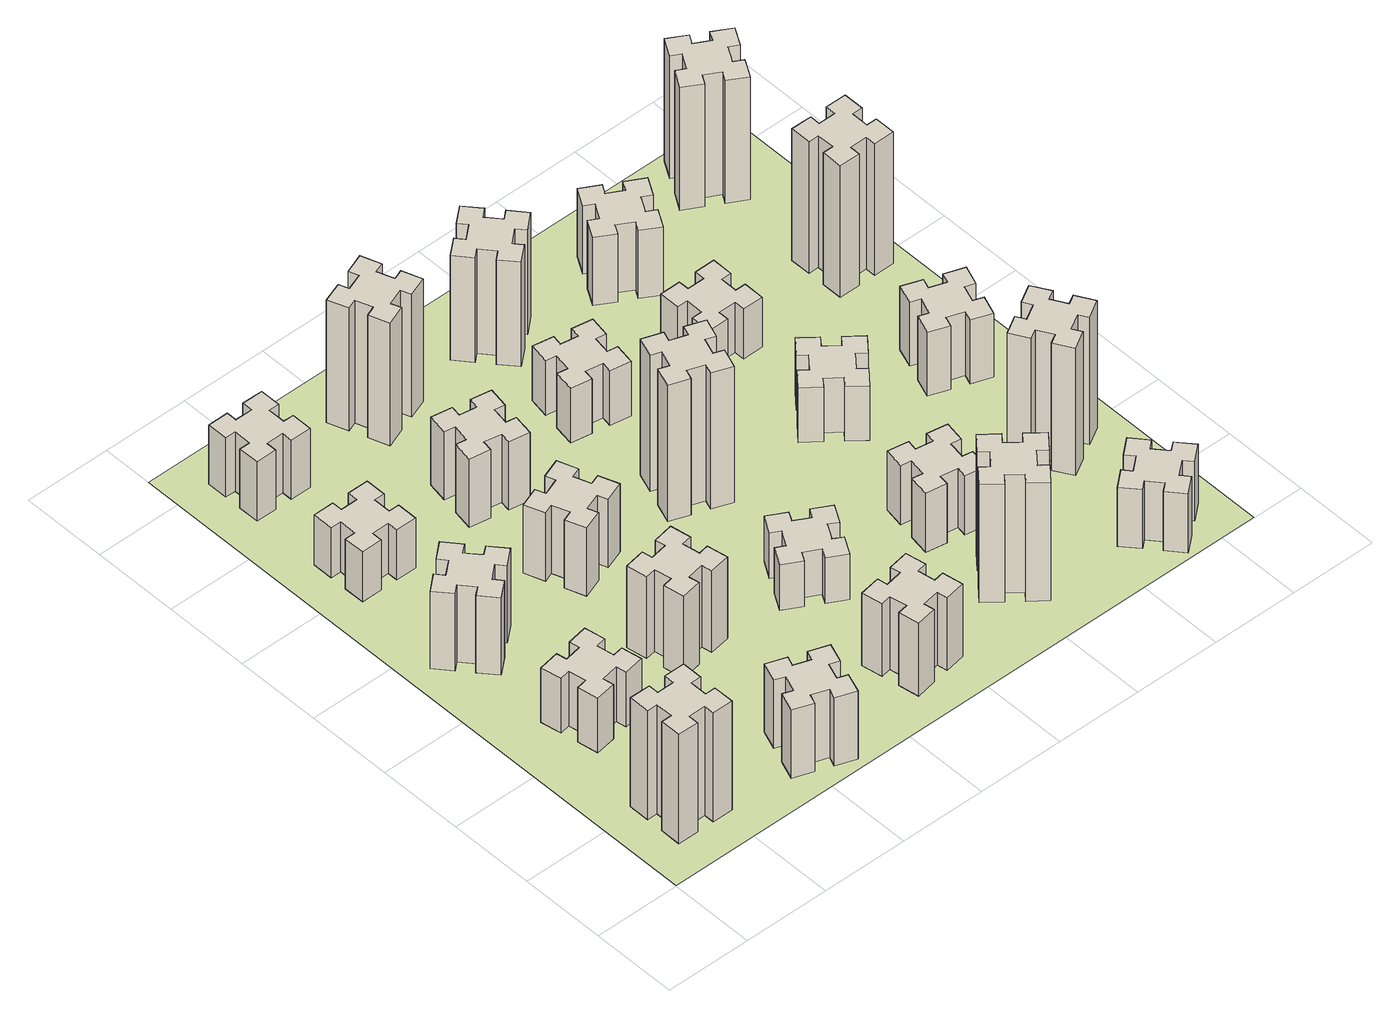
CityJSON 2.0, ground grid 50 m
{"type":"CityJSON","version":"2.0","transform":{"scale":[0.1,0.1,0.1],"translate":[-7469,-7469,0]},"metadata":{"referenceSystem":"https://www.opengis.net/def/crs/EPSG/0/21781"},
"CityObjects":{
"building1":{"type":"Building","attributes":{"class":"1000","function":"1000","usage":"1000","yearOfConstruction":2016,"roofType":"1000","measuredHeight":72,"storeysAboveGround":30,"storeysBelowGround":0},"geometry":[{"type":"Solid","lod":"1","boundaries":[[[[0,1,2,3,4,5,6,7,8,9,10,11,12,13,14,15,16,17,18,19]],[[17,16,20,21]],[[16,15,22,20]],[[15,14,23,22]],[[14,13,24,23]],[[13,12,25,24]],[[12,11,26,25]],[[11,10,27,26]],[[10,9,28,27]],[[9,8,29,28]],[[8,7,30,29]],[[7,6,31,30]],[[6,5,32,31]],[[5,4,33,32]],[[4,3,34,33]],[[3,2,35,34]],[[2,1,36,35]],[[1,0,37,36]],[[0,19,38,37]],[[19,18,39,38]],[[18,17,21,39]],[[24,25,26,27,28,29,30,31,32,33,34,35,36,37,38,39,21,20,22,23]]]]}]},
"building2":{"type":"Building","attributes":{"class":"1000","function":"1000","usage":"1000","yearOfConstruction":2016,"roofType":"1000","measuredHeight":36,"storeysAboveGround":30,"storeysBelowGround":0},"geometry":[{"type":"Solid","lod":"1","boundaries":[[[[40,41,42,43,44,45,46,47,48,49,50,51,52,53,54,55,56,57,58,59]],[[57,56,60,61]],[[56,55,62,60]],[[55,54,63,62]],[[54,53,64,63]],[[53,52,65,64]],[[52,51,66,65]],[[51,50,67,66]],[[50,49,68,67]],[[49,48,69,68]],[[48,47,70,69]],[[47,46,71,70]],[[46,45,72,71]],[[45,44,73,72]],[[44,43,74,73]],[[43,42,75,74]],[[42,41,76,75]],[[41,40,77,76]],[[40,59,78,77]],[[59,58,79,78]],[[58,57,61,79]],[[64,65,66,67,68,69,70,71,72,73,74,75,76,77,78,79,61,60,62,63]]]]}]},
"building3":{"type":"Building","attributes":{"class":"1000","function":"1000","usage":"1000","yearOfConstruction":2016,"roofType":"1000","measuredHeight":51,"storeysAboveGround":30,"storeysBelowGround":0},"geometry":[{"type":"Solid","lod":"1","boundaries":[[[[80,81,82,83,84,85,86,87,88,89,90,91,92,93,94,95,96,97,98,99]],[[97,96,100,101]],[[96,95,102,100]],[[95,94,103,102]],[[94,93,104,103]],[[93,92,105,104]],[[92,91,106,105]],[[91,90,107,106]],[[90,89,108,107]],[[89,88,109,108]],[[88,87,110,109]],[[87,86,111,110]],[[86,85,112,111]],[[85,84,113,112]],[[84,83,114,113]],[[83,82,115,114]],[[82,81,116,115]],[[81,80,117,116]],[[80,99,118,117]],[[99,98,119,118]],[[98,97,101,119]],[[104,105,106,107,108,109,110,111,112,113,114,115,116,117,118,119,101,100,102,103]]]]}]},
"building4":{"type":"Building","attributes":{"class":"1000","function":"1000","usage":"1000","yearOfConstruction":2016,"roofType":"1000","measuredHeight":33,"storeysAboveGround":30,"storeysBelowGround":0},"geometry":[{"type":"Solid","lod":"1","boundaries":[[[[120,121,122,123,124,125,126,127,128,129,130,131,132,133,134,135,136,137,138,139]],[[137,136,140,141]],[[136,135,142,140]],[[135,134,143,142]],[[134,133,144,143]],[[133,132,145,144]],[[132,131,146,145]],[[131,130,147,146]],[[130,129,148,147]],[[129,128,149,148]],[[128,127,150,149]],[[127,126,151,150]],[[126,125,152,151]],[[125,124,153,152]],[[124,123,154,153]],[[123,122,155,154]],[[122,121,156,155]],[[121,120,157,156]],[[120,139,158,157]],[[139,138,159,158]],[[138,137,141,159]],[[144,145,146,147,148,149,150,151,152,153,154,155,156,157,158,159,141,140,142,143]]]]}]},
"building5":{"type":"Building","attributes":{"class":"1000","function":"1000","usage":"1000","yearOfConstruction":2016,"roofType":"1000","measuredHeight":45,"storeysAboveGround":30,"storeysBelowGround":0},"geometry":[{"type":"Solid","lod":"1","boundaries":[[[[160,161,162,163,164,165,166,167,168,169,170,171,172,173,174,175,176,177,178,179]],[[177,176,180,181]],[[176,175,182,180]],[[175,174,183,182]],[[174,173,184,183]],[[173,172,185,184]],[[172,171,186,185]],[[171,170,187,186]],[[170,169,188,187]],[[169,168,189,188]],[[168,167,190,189]],[[167,166,191,190]],[[166,165,192,191]],[[165,164,193,192]],[[164,163,194,193]],[[163,162,195,194]],[[162,161,196,195]],[[161,160,197,196]],[[160,179,198,197]],[[179,178,199,198]],[[178,177,181,199]],[[184,185,186,187,188,189,190,191,192,193,194,195,196,197,198,199,181,180,182,183]]]]}]},
"building6":{"type":"Building","attributes":{"class":"1000","function":"1000","usage":"1000","yearOfConstruction":2016,"roofType":"1000","measuredHeight":39,"storeysAboveGround":30,"storeysBelowGround":0},"geometry":[{"type":"Solid","lod":"1","boundaries":[[[[200,201,202,203,204,205,206,207,208,209,210,211,212,213,214,215,216,217,218,219]],[[217,216,220,221]],[[216,215,222,220]],[[215,214,223,222]],[[214,213,224,223]],[[213,212,225,224]],[[212,211,226,225]],[[211,210,227,226]],[[210,209,228,227]],[[209,208,229,228]],[[208,207,230,229]],[[207,206,231,230]],[[206,205,232,231]],[[205,204,233,232]],[[204,203,234,233]],[[203,202,235,234]],[[202,201,236,235]],[[201,200,237,236]],[[200,219,238,237]],[[219,218,239,238]],[[218,217,221,239]],[[224,225,226,227,228,229,230,231,232,233,234,235,236,237,238,239,221,220,222,223]]]]}]},
"building7":{"type":"Building","attributes":{"class":"1000","function":"1000","usage":"1000","yearOfConstruction":2016,"roofType":"1000","measuredHeight":54,"storeysAboveGround":30,"storeysBelowGround":0},"geometry":[{"type":"Solid","lod":"1","boundaries":[[[[240,241,242,243,244,245,246,247,248,249,250,251,252,253,254,255,256,257,258,259]],[[257,256,260,261]],[[256,255,262,260]],[[255,254,263,262]],[[254,253,264,263]],[[253,252,265,264]],[[252,251,266,265]],[[251,250,267,266]],[[250,249,268,267]],[[249,248,269,268]],[[248,247,270,269]],[[247,246,271,270]],[[246,245,272,271]],[[245,244,273,272]],[[244,243,274,273]],[[243,242,275,274]],[[242,241,276,275]],[[241,240,277,276]],[[240,259,278,277]],[[259,258,279,278]],[[258,257,261,279]],[[264,265,266,267,268,269,270,271,272,273,274,275,276,277,278,279,261,260,262,263]]]]}]},
"building8":{"type":"Building","attributes":{"class":"1000","function":"1000","usage":"1000","yearOfConstruction":2016,"roofType":"1000","measuredHeight":45,"storeysAboveGround":30,"storeysBelowGround":0},"geometry":[{"type":"Solid","lod":"1","boundaries":[[[[280,281,282,283,284,285,286,287,288,289,290,291,292,293,294,295,296,297,298,299]],[[297,296,300,301]],[[296,295,302,300]],[[295,294,303,302]],[[294,293,304,303]],[[293,292,305,304]],[[292,291,306,305]],[[291,290,307,306]],[[290,289,308,307]],[[289,288,309,308]],[[288,287,310,309]],[[287,286,311,310]],[[286,285,312,311]],[[285,284,313,312]],[[284,283,314,313]],[[283,282,315,314]],[[282,281,316,315]],[[281,280,317,316]],[[280,299,318,317]],[[299,298,319,318]],[[298,297,301,319]],[[304,305,306,307,308,309,310,311,312,313,314,315,316,317,318,319,301,300,302,303]]]]}]},
"building9":{"type":"Building","attributes":{"class":"1000","function":"1000","usage":"1000","yearOfConstruction":2016,"roofType":"1000","measuredHeight":45,"storeysAboveGround":30,"storeysBelowGround":0},"geometry":[{"type":"Solid","lod":"1","boundaries":[[[[320,321,322,323,324,325,326,327,328,329,330,331,332,333,334,335,336,337,338,339]],[[337,336,340,341]],[[336,335,342,340]],[[335,334,343,342]],[[334,333,344,343]],[[333,332,345,344]],[[332,331,346,345]],[[331,330,347,346]],[[330,329,348,347]],[[329,328,349,348]],[[328,327,350,349]],[[327,326,351,350]],[[326,325,352,351]],[[325,324,353,352]],[[324,323,354,353]],[[323,322,355,354]],[[322,321,356,355]],[[321,320,357,356]],[[320,339,358,357]],[[339,338,359,358]],[[338,337,341,359]],[[344,345,346,347,348,349,350,351,352,353,354,355,356,357,358,359,341,340,342,343]]]]}]},
"building10":{"type":"Building","attributes":{"class":"1000","function":"1000","usage":"1000","yearOfConstruction":2016,"roofType":"1000","measuredHeight":48,"storeysAboveGround":30,"storeysBelowGround":0},"geometry":[{"type":"Solid","lod":"1","boundaries":[[[[360,361,362,363,364,365,366,367,368,369,370,371,372,373,374,375,376,377,378,379]],[[377,376,380,381]],[[376,375,382,380]],[[375,374,383,382]],[[374,373,384,383]],[[373,372,385,384]],[[372,371,386,385]],[[371,370,387,386]],[[370,369,388,387]],[[369,368,389,388]],[[368,367,390,389]],[[367,366,391,390]],[[366,365,392,391]],[[365,364,393,392]],[[364,363,394,393]],[[363,362,395,394]],[[362,361,396,395]],[[361,360,397,396]],[[360,379,398,397]],[[379,378,399,398]],[[378,377,381,399]],[[384,385,386,387,388,389,390,391,392,393,394,395,396,397,398,399,381,380,382,383]]]]}]},
"building11":{"type":"Building","attributes":{"class":"1000","function":"1000","usage":"1000","yearOfConstruction":2016,"roofType":"1000","measuredHeight":81,"storeysAboveGround":30,"storeysBelowGround":0},"geometry":[{"type":"Solid","lod":"1","boundaries":[[[[400,401,402,403,404,405,406,407,408,409,410,411,412,413,414,415,416,417,418,419]],[[417,416,420,421]],[[416,415,422,420]],[[415,414,423,422]],[[414,413,424,423]],[[413,412,425,424]],[[412,411,426,425]],[[411,410,427,426]],[[410,409,428,427]],[[409,408,429,428]],[[408,407,430,429]],[[407,406,431,430]],[[406,405,432,431]],[[405,404,433,432]],[[404,403,434,433]],[[403,402,435,434]],[[402,401,436,435]],[[401,400,437,436]],[[400,419,438,437]],[[419,418,439,438]],[[418,417,421,439]],[[424,425,426,427,428,429,430,431,432,433,434,435,436,437,438,439,421,420,422,423]]]]}]},
"building12":{"type":"Building","attributes":{"class":"1000","function":"1000","usage":"1000","yearOfConstruction":2016,"roofType":"1000","measuredHeight":30,"storeysAboveGround":30,"storeysBelowGround":0},"geometry":[{"type":"Solid","lod":"1","boundaries":[[[[440,441,442,443,444,445,446,447,448,449,450,451,452,453,454,455,456,457,458,459]],[[457,456,460,461]],[[456,455,462,460]],[[455,454,463,462]],[[454,453,464,463]],[[453,452,465,464]],[[452,451,466,465]],[[451,450,467,466]],[[450,449,468,467]],[[449,448,469,468]],[[448,447,470,469]],[[447,446,471,470]],[[446,445,472,471]],[[445,444,473,472]],[[444,443,474,473]],[[443,442,475,474]],[[442,441,476,475]],[[441,440,477,476]],[[440,459,478,477]],[[459,458,479,478]],[[458,457,461,479]],[[464,465,466,467,468,469,470,471,472,473,474,475,476,477,478,479,461,460,462,463]]]]}]},
"building13":{"type":"Building","attributes":{"class":"1000","function":"1000","usage":"1000","yearOfConstruction":2016,"roofType":"1000","measuredHeight":90,"storeysAboveGround":30,"storeysBelowGround":0},"geometry":[{"type":"Solid","lod":"1","boundaries":[[[[480,481,482,483,484,485,486,487,488,489,490,491,492,493,494,495,496,497,498,499]],[[497,496,500,501]],[[496,495,502,500]],[[495,494,503,502]],[[494,493,504,503]],[[493,492,505,504]],[[492,491,506,505]],[[491,490,507,506]],[[490,489,508,507]],[[489,488,509,508]],[[488,487,510,509]],[[487,486,511,510]],[[486,485,512,511]],[[485,484,513,512]],[[484,483,514,513]],[[483,482,515,514]],[[482,481,516,515]],[[481,480,517,516]],[[480,499,518,517]],[[499,498,519,518]],[[498,497,501,519]],[[504,505,506,507,508,509,510,511,512,513,514,515,516,517,518,519,501,500,502,503]]]]}]},
"building14":{"type":"Building","attributes":{"class":"1000","function":"1000","usage":"1000","yearOfConstruction":2016,"roofType":"1000","measuredHeight":36,"storeysAboveGround":30,"storeysBelowGround":0},"geometry":[{"type":"Solid","lod":"1","boundaries":[[[[520,521,522,523,524,525,526,527,528,529,530,531,532,533,534,535,536,537,538,539]],[[537,536,540,541]],[[536,535,542,540]],[[535,534,543,542]],[[534,533,544,543]],[[533,532,545,544]],[[532,531,546,545]],[[531,530,547,546]],[[530,529,548,547]],[[529,528,549,548]],[[528,527,550,549]],[[527,526,551,550]],[[526,525,552,551]],[[525,524,553,552]],[[524,523,554,553]],[[523,522,555,554]],[[522,521,556,555]],[[521,520,557,556]],[[520,539,558,557]],[[539,538,559,558]],[[538,537,541,559]],[[544,545,546,547,548,549,550,551,552,553,554,555,556,557,558,559,541,540,542,543]]]]}]},
"building15":{"type":"Building","attributes":{"class":"1000","function":"1000","usage":"1000","yearOfConstruction":2016,"roofType":"1000","measuredHeight":78,"storeysAboveGround":30,"storeysBelowGround":0},"geometry":[{"type":"Solid","lod":"1","boundaries":[[[[560,561,562,563,564,565,566,567,568,569,570,571,572,573,574,575,576,577,578,579]],[[577,576,580,581]],[[576,575,582,580]],[[575,574,583,582]],[[574,573,584,583]],[[573,572,585,584]],[[572,571,586,585]],[[571,570,587,586]],[[570,569,588,587]],[[569,568,589,588]],[[568,567,590,589]],[[567,566,591,590]],[[566,565,592,591]],[[565,564,593,592]],[[564,563,594,593]],[[563,562,595,594]],[[562,561,596,595]],[[561,560,597,596]],[[560,579,598,597]],[[579,578,599,598]],[[578,577,581,599]],[[584,585,586,587,588,589,590,591,592,593,594,595,596,597,598,599,581,580,582,583]]]]}]},
"building16":{"type":"Building","attributes":{"class":"1000","function":"1000","usage":"1000","yearOfConstruction":2016,"roofType":"1000","measuredHeight":69,"storeysAboveGround":30,"storeysBelowGround":0},"geometry":[{"type":"Solid","lod":"1","boundaries":[[[[600,601,602,603,604,605,606,607,608,609,610,611,612,613,614,615,616,617,618,619]],[[617,616,620,621]],[[616,615,622,620]],[[615,614,623,622]],[[614,613,624,623]],[[613,612,625,624]],[[612,611,626,625]],[[611,610,627,626]],[[610,609,628,627]],[[609,608,629,628]],[[608,607,630,629]],[[607,606,631,630]],[[606,605,632,631]],[[605,604,633,632]],[[604,603,634,633]],[[603,602,635,634]],[[602,601,636,635]],[[601,600,637,636]],[[600,619,638,637]],[[619,618,639,638]],[[618,617,621,639]],[[624,625,626,627,628,629,630,631,632,633,634,635,636,637,638,639,621,620,622,623]]]]}]},
"building17":{"type":"Building","attributes":{"class":"1000","function":"1000","usage":"1000","yearOfConstruction":2016,"roofType":"1000","measuredHeight":39,"storeysAboveGround":30,"storeysBelowGround":0},"geometry":[{"type":"Solid","lod":"1","boundaries":[[[[640,641,642,643,644,645,646,647,648,649,650,651,652,653,654,655,656,657,658,659]],[[657,656,660,661]],[[656,655,662,660]],[[655,654,663,662]],[[654,653,664,663]],[[653,652,665,664]],[[652,651,666,665]],[[651,650,667,666]],[[650,649,668,667]],[[649,648,669,668]],[[648,647,670,669]],[[647,646,671,670]],[[646,645,672,671]],[[645,644,673,672]],[[644,643,674,673]],[[643,642,675,674]],[[642,641,676,675]],[[641,640,677,676]],[[640,659,678,677]],[[659,658,679,678]],[[658,657,661,679]],[[664,665,666,667,668,669,670,671,672,673,674,675,676,677,678,679,661,660,662,663]]]]}]},
"building18":{"type":"Building","attributes":{"class":"1000","function":"1000","usage":"1000","yearOfConstruction":2016,"roofType":"1000","measuredHeight":36,"storeysAboveGround":30,"storeysBelowGround":0},"geometry":[{"type":"Solid","lod":"1","boundaries":[[[[680,681,682,683,684,685,686,687,688,689,690,691,692,693,694,695,696,697,698,699]],[[697,696,700,701]],[[696,695,702,700]],[[695,694,703,702]],[[694,693,704,703]],[[693,692,705,704]],[[692,691,706,705]],[[691,690,707,706]],[[690,689,708,707]],[[689,688,709,708]],[[688,687,710,709]],[[687,686,711,710]],[[686,685,712,711]],[[685,684,713,712]],[[684,683,714,713]],[[683,682,715,714]],[[682,681,716,715]],[[681,680,717,716]],[[680,699,718,717]],[[699,698,719,718]],[[698,697,701,719]],[[704,705,706,707,708,709,710,711,712,713,714,715,716,717,718,719,701,700,702,703]]]]}]},
"building19":{"type":"Building","attributes":{"class":"1000","function":"1000","usage":"1000","yearOfConstruction":2016,"roofType":"1000","measuredHeight":33,"storeysAboveGround":30,"storeysBelowGround":0},"geometry":[{"type":"Solid","lod":"1","boundaries":[[[[720,721,722,723,724,725,726,727,728,729,730,731,732,733,734,735,736,737,738,739]],[[737,736,740,741]],[[736,735,742,740]],[[735,734,743,742]],[[734,733,744,743]],[[733,732,745,744]],[[732,731,746,745]],[[731,730,747,746]],[[730,729,748,747]],[[729,728,749,748]],[[728,727,750,749]],[[727,726,751,750]],[[726,725,752,751]],[[725,724,753,752]],[[724,723,754,753]],[[723,722,755,754]],[[722,721,756,755]],[[721,720,757,756]],[[720,739,758,757]],[[739,738,759,758]],[[738,737,741,759]],[[744,745,746,747,748,749,750,751,752,753,754,755,756,757,758,759,741,740,742,743]]]]}]},
"building20":{"type":"Building","attributes":{"class":"1000","function":"1000","usage":"1000","yearOfConstruction":2016,"roofType":"1000","measuredHeight":39,"storeysAboveGround":30,"storeysBelowGround":0},"geometry":[{"type":"Solid","lod":"1","boundaries":[[[[760,761,762,763,764,765,766,767,768,769,770,771,772,773,774,775,776,777,778,779]],[[777,776,780,781]],[[776,775,782,780]],[[775,774,783,782]],[[774,773,784,783]],[[773,772,785,784]],[[772,771,786,785]],[[771,770,787,786]],[[770,769,788,787]],[[769,768,789,788]],[[768,767,790,789]],[[767,766,791,790]],[[766,765,792,791]],[[765,764,793,792]],[[764,763,794,793]],[[763,762,795,794]],[[762,761,796,795]],[[761,760,797,796]],[[760,779,798,797]],[[779,778,799,798]],[[778,777,781,799]],[[784,785,786,787,788,789,790,791,792,793,794,795,796,797,798,799,781,780,782,783]]]]}]},
"building21":{"type":"Building","attributes":{"class":"1000","function":"1000","usage":"1000","yearOfConstruction":2016,"roofType":"1000","measuredHeight":45,"storeysAboveGround":30,"storeysBelowGround":0},"geometry":[{"type":"Solid","lod":"1","boundaries":[[[[800,801,802,803,804,805,806,807,808,809,810,811,812,813,814,815,816,817,818,819]],[[817,816,820,821]],[[816,815,822,820]],[[815,814,823,822]],[[814,813,824,823]],[[813,812,825,824]],[[812,811,826,825]],[[811,810,827,826]],[[810,809,828,827]],[[809,808,829,828]],[[808,807,830,829]],[[807,806,831,830]],[[806,805,832,831]],[[805,804,833,832]],[[804,803,834,833]],[[803,802,835,834]],[[802,801,836,835]],[[801,800,837,836]],[[800,819,838,837]],[[819,818,839,838]],[[818,817,821,839]],[[824,825,826,827,828,829,830,831,832,833,834,835,836,837,838,839,821,820,822,823]]]]}]},
"building22":{"type":"Building","attributes":{"class":"1000","function":"1000","usage":"1000","yearOfConstruction":2016,"roofType":"1000","measuredHeight":84,"storeysAboveGround":30,"storeysBelowGround":0},"geometry":[{"type":"Solid","lod":"1","boundaries":[[[[840,841,842,843,844,845,846,847,848,849,850,851,852,853,854,855,856,857,858,859]],[[857,856,860,861]],[[856,855,862,860]],[[855,854,863,862]],[[854,853,864,863]],[[853,852,865,864]],[[852,851,866,865]],[[851,850,867,866]],[[850,849,868,867]],[[849,848,869,868]],[[848,847,870,869]],[[847,846,871,870]],[[846,845,872,871]],[[845,844,873,872]],[[844,843,874,873]],[[843,842,875,874]],[[842,841,876,875]],[[841,840,877,876]],[[840,859,878,877]],[[859,858,879,878]],[[858,857,861,879]],[[864,865,866,867,868,869,870,871,872,873,874,875,876,877,878,879,861,860,862,863]]]]}]},
"building23":{"type":"Building","attributes":{"class":"1000","function":"1000","usage":"1000","yearOfConstruction":2016,"roofType":"1000","measuredHeight":42,"storeysAboveGround":30,"storeysBelowGround":0},"geometry":[{"type":"Solid","lod":"1","boundaries":[[[[880,881,882,883,884,885,886,887,888,889,890,891,892,893,894,895,896,897,898,899]],[[897,896,900,901]],[[896,895,902,900]],[[895,894,903,902]],[[894,893,904,903]],[[893,892,905,904]],[[892,891,906,905]],[[891,890,907,906]],[[890,889,908,907]],[[889,888,909,908]],[[888,887,910,909]],[[887,886,911,910]],[[886,885,912,911]],[[885,884,913,912]],[[884,883,914,913]],[[883,882,915,914]],[[882,881,916,915]],[[881,880,917,916]],[[880,899,918,917]],[[899,898,919,918]],[[898,897,901,919]],[[904,905,906,907,908,909,910,911,912,913,914,915,916,917,918,919,901,900,902,903]]]]}]},
"building24":{"type":"Building","attributes":{"class":"1000","function":"1000","usage":"1000","yearOfConstruction":2016,"roofType":"1000","measuredHeight":87,"storeysAboveGround":30,"storeysBelowGround":0},"geometry":[{"type":"Solid","lod":"1","boundaries":[[[[920,921,922,923,924,925,926,927,928,929,930,931,932,933,934,935,936,937,938,939]],[[937,936,940,941]],[[936,935,942,940]],[[935,934,943,942]],[[934,933,944,943]],[[933,932,945,944]],[[932,931,946,945]],[[931,930,947,946]],[[930,929,948,947]],[[929,928,949,948]],[[928,927,950,949]],[[927,926,951,950]],[[926,925,952,951]],[[925,924,953,952]],[[924,923,954,953]],[[923,922,955,954]],[[922,921,956,955]],[[921,920,957,956]],[[920,939,958,957]],[[939,938,959,958]],[[938,937,941,959]],[[944,945,946,947,948,949,950,951,952,953,954,955,956,957,958,959,941,940,942,943]]]]}]},
"building25":{"type":"Building","attributes":{"class":"1000","function":"1000","usage":"1000","yearOfConstruction":2016,"roofType":"1000","measuredHeight":81,"storeysAboveGround":30,"storeysBelowGround":0},"geometry":[{"type":"Solid","lod":"1","boundaries":[[[[960,961,962,963,964,965,966,967,968,969,970,971,972,973,974,975,976,977,978,979]],[[977,976,980,981]],[[976,975,982,980]],[[975,974,983,982]],[[974,973,984,983]],[[973,972,985,984]],[[972,971,986,985]],[[971,970,987,986]],[[970,969,988,987]],[[969,968,989,988]],[[968,967,990,989]],[[967,966,991,990]],[[966,965,992,991]],[[965,964,993,992]],[[964,963,994,993]],[[963,962,995,994]],[[962,961,996,995]],[[961,960,997,996]],[[960,979,998,997]],[[979,978,999,998]],[[978,977,981,999]],[[984,985,986,987,988,989,990,991,992,993,994,995,996,997,998,999,981,980,982,983]]]]}]},
"landuse1":{"type":"LandUse","attributes":{"name":"plot1","function":"1010"},"geometry":[{"type":"MultiSurface","lod":"1","boundaries":[[[1000,1001,1002,1003]]]}]}
},
"vertices":[
[325,265,0],[425,265,0],[425,205,0],[545,205,0],[545,325,0],[485,325,0],[485,425,0],[545,425,0],[545,545,0],[425,545,0],[425,485,0],[325,485,0],[325,545,0],[205,545,0],[205,425,0],[265,425,0],[265,325,0],[205,325,0],[205,205,0],[325,205,0],[265,325,720],[205,325,720],[265,425,720],[205,425,720],[205,545,720],[325,545,720],[325,485,720],[425,485,720],[425,545,720],[545,545,720],[545,425,720],[485,425,720],[485,325,720],[545,325,720],[545,205,720],[425,205,720],[425,265,720],[325,265,720],[325,205,720],[205,205,720],
[445,998,0],[544,1016,0],[554,957,0],[672,977,0],[651,1096,0],[592,1085,0],[575,1184,0],[634,1194,0],[613,1312,0],[495,1291,0],[505,1232,0],[407,1215,0],[397,1274,0],[278,1253,0],[299,1135,0],[358,1145,0],[376,1047,0],[317,1037,0],[337,918,0],[456,939,0],[376,1047,360],[317,1037,360],[358,1145,360],[299,1135,360],[278,1253,360],[397,1274,360],[407,1215,360],[505,1232,360],[495,1291,360],[613,1312,360],[634,1194,360],[575,1184,360],[592,1085,360],[651,1096,360],[672,977,360],[554,957,360],[544,1016,360],[445,998,360],[456,939,360],[337,918,360],
[492,1888,0],[427,1964,0],[473,2003,0],[396,2095,0],[304,2018,0],[343,1972,0],[266,1907,0],[228,1953,0],[136,1876,0],[213,1784,0],[259,1823,0],[323,1746,0],[277,1708,0],[354,1616,0],[446,1693,0],[408,1739,0],[484,1803,0],[523,1757,0],[615,1834,0],[538,1926,0],[484,1803,510],[523,1757,510],[408,1739,510],[446,1693,510],[354,1616,510],[277,1708,510],[323,1746,510],[259,1823,510],[213,1784,510],[136,1876,510],[228,1953,510],[266,1907,510],[343,1972,510],[304,2018,510],[396,2095,510],[473,2003,510],[427,1964,510],[492,1888,510],[538,1926,510],[615,1834,510],
[485,2545,0],[485,2645,0],[545,2645,0],[545,2765,0],[425,2765,0],[425,2705,0],[325,2705,0],[325,2765,0],[205,2765,0],[205,2645,0],[265,2645,0],[265,2545,0],[205,2545,0],[205,2425,0],[325,2425,0],[325,2485,0],[425,2485,0],[425,2425,0],[545,2425,0],[545,2545,0],[425,2485,330],[425,2425,330],[325,2485,330],[325,2425,330],[205,2425,330],[205,2545,330],[265,2545,330],[265,2645,330],[205,2645,330],[205,2765,330],[325,2765,330],[325,2705,330],[425,2705,330],[425,2765,330],[545,2765,330],[545,2645,330],[485,2645,330],[485,2545,330],[545,2545,330],[545,2425,330],
[1200,362,0],[1106,396,0],[1127,452,0],[1014,493,0],[973,380,0],[1029,360,0],[995,266,0],[939,287,0],[897,174,0],[1010,133,0],[1031,189,0],[1125,155,0],[1104,99,0],[1217,57,0],[1258,170,0],[1202,191,0],[1236,285,0],[1292,264,0],[1333,377,0],[1220,418,0],[1236,285,450],[1292,264,450],[1202,191,450],[1258,170,450],[1217,57,450],[1104,99,450],[1125,155,450],[1031,189,450],[1010,133,450],[897,174,450],[939,287,450],[995,266,450],[1029,360,450],[973,380,450],[1014,493,450],[1127,452,450],[1106,396,450],[1200,362,450],[1220,418,450],[1333,377,450],
[265,3385,0],[265,3285,0],[205,3285,0],[205,3165,0],[325,3165,0],[325,3225,0],[425,3225,0],[425,3165,0],[545,3165,0],[545,3285,0],[485,3285,0],[485,3385,0],[545,3385,0],[545,3505,0],[425,3505,0],[425,3445,0],[325,3445,0],[325,3505,0],[205,3505,0],[205,3385,0],[325,3445,390],[325,3505,390],[425,3445,390],[425,3505,390],[545,3505,390],[545,3385,390],[485,3385,390],[485,3285,390],[545,3285,390],[545,3165,390],[425,3165,390],[425,3225,390],[325,3225,390],[325,3165,390],[205,3165,390],[205,3285,390],[265,3285,390],[265,3385,390],[205,3385,390],[205,3505,390],
[1232,1185,0],[1215,1284,0],[1274,1294,0],[1253,1412,0],[1135,1391,0],[1145,1332,0],[1047,1315,0],[1037,1374,0],[918,1353,0],[939,1235,0],[998,1245,0],[1016,1147,0],[957,1137,0],[977,1018,0],[1096,1039,0],[1085,1098,0],[1184,1116,0],[1194,1057,0],[1312,1077,0],[1291,1196,0],[1184,1116,540],[1194,1057,540],[1085,1098,540],[1096,1039,540],[977,1018,540],[957,1137,540],[1016,1147,540],[998,1245,540],[939,1235,540],[918,1353,540],[1037,1374,540],[1047,1315,540],[1145,1332,540],[1135,1391,540],[1253,1412,540],[1274,1294,540],[1215,1284,540],[1232,1185,540],[1291,1196,540],[1312,1077,540],
[995,1965,0],[1029,1871,0],[973,1850,0],[1014,1737,0],[1127,1779,0],[1106,1835,0],[1200,1869,0],[1220,1813,0],[1333,1854,0],[1292,1967,0],[1236,1946,0],[1202,2040,0],[1258,2060,0],[1217,2173,0],[1104,2132,0],[1125,2076,0],[1031,2042,0],[1010,2098,0],[897,2057,0],[939,1944,0],[1031,2042,450],[1010,2098,450],[1125,2076,450],[1104,2132,450],[1217,2173,450],[1258,2060,450],[1202,2040,450],[1236,1946,450],[1292,1967,450],[1333,1854,450],[1220,1813,450],[1200,1869,450],[1106,1835,450],[1127,1779,450],[1014,1737,450],[973,1850,450],[1029,1871,450],[995,1965,450],[939,1944,450],[897,2057,450],
[1016,2664,0],[998,2565,0],[939,2576,0],[918,2457,0],[1037,2437,0],[1047,2496,0],[1145,2478,0],[1135,2419,0],[1253,2398,0],[1274,2517,0],[1215,2527,0],[1232,2625,0],[1291,2615,0],[1312,2733,0],[1194,2754,0],[1184,2695,0],[1085,2712,0],[1096,2771,0],[977,2792,0],[957,2674,0],[1085,2712,450],[1096,2771,450],[1184,2695,450],[1194,2754,450],[1312,2733,450],[1291,2615,450],[1232,2625,450],[1215,2527,450],[1274,2517,450],[1253,2398,450],[1135,2419,450],[1145,2478,450],[1047,2496,450],[1037,2437,450],[918,2457,450],[939,2576,450],[998,2565,450],[1016,2664,450],[957,2674,450],[977,2792,450],
[1738,405,0],[1756,307,0],[1697,297,0],[1717,178,0],[1836,199,0],[1825,258,0],[1924,276,0],[1934,217,0],[2052,237,0],[2031,356,0],[1972,345,0],[1955,444,0],[2014,454,0],[1993,572,0],[1875,551,0],[1885,492,0],[1787,475,0],[1777,534,0],[1658,513,0],[1679,395,0],[1787,475,480],[1777,534,480],[1885,492,480],[1875,551,480],[1993,572,480],[2014,454,480],[1955,444,480],[1972,345,480],[2031,356,480],[2052,237,480],[1934,217,480],[1924,276,480],[1825,258,480],[1836,199,480],[1717,178,480],[1697,297,480],[1756,307,480],[1738,405,480],[1679,395,480],[1658,513,480],
[1106,3215,0],[1200,3249,0],[1220,3193,0],[1333,3234,0],[1292,3347,0],[1236,3326,0],[1202,3420,0],[1258,3440,0],[1217,3553,0],[1104,3512,0],[1125,3456,0],[1031,3422,0],[1010,3478,0],[897,3437,0],[939,3324,0],[995,3345,0],[1029,3251,0],[973,3230,0],[1014,3117,0],[1127,3159,0],[1029,3251,810],[973,3230,810],[995,3345,810],[939,3324,810],[897,3437,810],[1010,3478,810],[1031,3422,810],[1125,3456,810],[1104,3512,810],[1217,3553,810],[1258,3440,810],[1202,3420,810],[1236,3326,810],[1292,3347,810],[1333,3234,810],[1220,3193,810],[1200,3249,810],[1106,3215,810],[1127,3159,810],[1014,3117,810],
[1757,1045,0],[1844,995,0],[1814,943,0],[1918,883,0],[1978,987,0],[1926,1017,0],[1976,1104,0],[2028,1074,0],[2088,1178,0],[1984,1238,0],[1954,1186,0],[1867,1236,0],[1897,1288,0],[1793,1348,0],[1733,1244,0],[1785,1214,0],[1735,1127,0],[1683,1157,0],[1623,1053,0],[1727,993,0],[1735,1127,300],[1683,1157,300],[1785,1214,300],[1733,1244,300],[1793,1348,300],[1897,1288,300],[1867,1236,300],[1954,1186,300],[1984,1238,300],[2088,1178,300],[2028,1074,300],[1976,1104,300],[1926,1017,300],[1978,987,300],[1918,883,300],[1814,943,300],[1844,995,300],[1757,1045,300],[1727,993,300],[1623,1053,300],
[1940,2042,0],[1846,2076,0],[1867,2132,0],[1754,2173,0],[1713,2060,0],[1769,2040,0],[1735,1946,0],[1679,1967,0],[1637,1854,0],[1750,1813,0],[1771,1869,0],[1865,1835,0],[1844,1779,0],[1957,1737,0],[1998,1850,0],[1942,1871,0],[1976,1965,0],[2032,1944,0],[2073,2057,0],[1960,2098,0],[1976,1965,900],[2032,1944,900],[1942,1871,900],[1998,1850,900],[1957,1737,900],[1844,1779,900],[1865,1835,900],[1771,1869,900],[1750,1813,900],[1637,1854,900],[1679,1967,900],[1735,1946,900],[1769,2040,900],[1713,2060,900],[1754,2173,900],[1867,2132,900],[1846,2076,900],[1940,2042,900],[1960,2098,900],[2073,2057,900],
[1756,2764,0],[1738,2665,0],[1679,2676,0],[1658,2557,0],[1777,2537,0],[1787,2596,0],[1885,2578,0],[1875,2519,0],[1993,2498,0],[2014,2617,0],[1955,2627,0],[1972,2725,0],[2031,2715,0],[2052,2833,0],[1934,2854,0],[1924,2795,0],[1825,2812,0],[1836,2871,0],[1717,2892,0],[1697,2774,0],[1825,2812,360],[1836,2871,360],[1924,2795,360],[1934,2854,360],[2052,2833,360],[2031,2715,360],[1972,2725,360],[1955,2627,360],[2014,2617,360],[1993,2498,360],[1875,2519,360],[1885,2578,360],[1787,2596,360],[1777,2537,360],[1658,2557,360],[1679,2676,360],[1738,2665,360],[1756,2764,360],[1697,2774,360],[1717,2892,360],
[2704,527,0],[2628,592,0],[2666,638,0],[2574,715,0],[2497,623,0],[2543,584,0],[2479,508,0],[2433,546,0],[2356,454,0],[2448,377,0],[2486,423,0],[2563,359,0],[2524,313,0],[2616,236,0],[2693,328,0],[2647,366,0],[2712,443,0],[2758,404,0],[2835,496,0],[2743,573,0],[2712,443,780],[2758,404,780],[2647,366,780],[2693,328,780],[2616,236,780],[2524,313,780],[2563,359,780],[2486,423,780],[2448,377,780],[2356,454,780],[2433,546,780],[2479,508,780],[2543,584,780],[2497,623,780],[2574,715,780],[2666,638,780],[2628,592,780],[2704,527,780],[2743,573,780],[2835,496,780],
[1888,3219,0],[1964,3283,0],[2003,3237,0],[2095,3314,0],[2018,3406,0],[1972,3368,0],[1907,3444,0],[1953,3483,0],[1876,3575,0],[1784,3498,0],[1823,3452,0],[1746,3387,0],[1708,3433,0],[1616,3356,0],[1693,3264,0],[1739,3303,0],[1803,3226,0],[1757,3188,0],[1834,3096,0],[1926,3173,0],[1803,3226,690],[1757,3188,690],[1739,3303,690],[1693,3264,690],[1616,3356,690],[1708,3433,690],[1746,3387,690],[1823,3452,690],[1784,3498,690],[1876,3575,690],[1953,3483,690],[1907,3444,690],[1972,3368,690],[2018,3406,690],[2095,3314,690],[2003,3237,690],[1964,3283,690],[1888,3219,690],[1926,3173,690],[1834,3096,690],
[2496,1084,0],[2478,985,0],[2419,996,0],[2398,877,0],[2517,857,0],[2527,916,0],[2625,898,0],[2615,839,0],[2733,818,0],[2754,937,0],[2695,947,0],[2712,1045,0],[2771,1035,0],[2792,1153,0],[2674,1174,0],[2664,1115,0],[2565,1132,0],[2576,1191,0],[2457,1212,0],[2437,1094,0],[2565,1132,390],[2576,1191,390],[2664,1115,390],[2674,1174,390],[2792,1153,390],[2771,1035,390],[2712,1045,390],[2695,947,390],[2754,937,390],[2733,818,390],[2615,839,390],[2625,898,390],[2527,916,390],[2517,857,390],[2398,877,390],[2419,996,390],[2478,985,390],[2496,1084,390],[2437,1094,390],[2457,1212,390],
[2747,1746,0],[2812,1823,0],[2858,1784,0],[2935,1876,0],[2843,1953,0],[2804,1907,0],[2728,1972,0],[2766,2018,0],[2674,2095,0],[2597,2003,0],[2643,1964,0],[2579,1888,0],[2533,1926,0],[2456,1834,0],[2548,1757,0],[2586,1803,0],[2663,1739,0],[2624,1693,0],[2716,1616,0],[2793,1708,0],[2663,1739,360],[2624,1693,360],[2586,1803,360],[2548,1757,360],[2456,1834,360],[2533,1926,360],[2579,1888,360],[2643,1964,360],[2597,2003,360],[2674,2095,360],[2766,2018,360],[2728,1972,360],[2804,1907,360],[2843,1953,360],[2935,1876,360],[2858,1784,360],[2812,1823,360],[2747,1746,360],[2793,1708,360],[2716,1616,360],
[2545,2485,0],[2645,2485,0],[2645,2425,0],[2765,2425,0],[2765,2545,0],[2705,2545,0],[2705,2645,0],[2765,2645,0],[2765,2765,0],[2645,2765,0],[2645,2705,0],[2545,2705,0],[2545,2765,0],[2425,2765,0],[2425,2645,0],[2485,2645,0],[2485,2545,0],[2425,2545,0],[2425,2425,0],[2545,2425,0],[2485,2545,330],[2425,2545,330],[2485,2645,330],[2425,2645,330],[2425,2765,330],[2545,2765,330],[2545,2705,330],[2645,2705,330],[2645,2765,330],[2765,2765,330],[2765,2645,330],[2705,2645,330],[2705,2545,330],[2765,2545,330],[2765,2425,330],[2645,2425,330],[2645,2485,330],[2545,2485,330],[2545,2425,330],[2425,2425,330],
[3368,159,0],[3444,223,0],[3483,177,0],[3575,254,0],[3498,346,0],[3452,308,0],[3387,384,0],[3433,423,0],[3356,515,0],[3264,438,0],[3303,392,0],[3226,327,0],[3188,373,0],[3096,296,0],[3173,204,0],[3219,243,0],[3283,166,0],[3237,128,0],[3314,36,0],[3406,113,0],[3283,166,390],[3237,128,390],[3219,243,390],[3173,204,390],[3096,296,390],[3188,373,390],[3226,327,390],[3303,392,390],[3264,438,390],[3356,515,390],[3433,423,390],[3387,384,390],[3452,308,390],[3498,346,390],[3575,254,390],[3483,177,390],[3444,223,390],[3368,159,390],[3406,113,390],[3314,36,390],
[2497,3165,0],[2584,3115,0],[2554,3063,0],[2658,3003,0],[2718,3107,0],[2666,3137,0],[2716,3224,0],[2768,3194,0],[2828,3298,0],[2724,3358,0],[2694,3306,0],[2607,3356,0],[2637,3408,0],[2533,3468,0],[2473,3364,0],[2525,3334,0],[2475,3247,0],[2423,3277,0],[2363,3173,0],[2467,3113,0],[2475,3247,450],[2423,3277,450],[2525,3334,450],[2473,3364,450],[2533,3468,450],[2637,3408,450],[2607,3356,450],[2694,3306,450],[2724,3358,450],[2828,3298,450],[2768,3194,450],[2716,3224,450],[2666,3137,450],[2718,3107,450],[2658,3003,450],[2554,3063,450],[2584,3115,450],[2497,3165,450],[2467,3113,450],[2363,3173,450],
[3215,1004,0],[3265,917,0],[3213,887,0],[3273,783,0],[3377,843,0],[3347,895,0],[3434,945,0],[3464,893,0],[3568,953,0],[3508,1057,0],[3456,1027,0],[3406,1114,0],[3458,1144,0],[3398,1248,0],[3294,1188,0],[3324,1136,0],[3237,1086,0],[3207,1138,0],[3103,1078,0],[3163,974,0],[3237,1086,840],[3207,1138,840],[3324,1136,840],[3294,1188,840],[3398,1248,840],[3458,1144,840],[3406,1114,840],[3456,1027,840],[3508,1057,840],[3568,953,840],[3464,893,840],[3434,945,840],[3347,895,840],[3377,843,840],[3273,783,840],[3213,887,840],[3265,917,840],[3215,1004,840],[3163,974,840],[3103,1078,840],
[3420,1842,0],[3326,1876,0],[3347,1932,0],[3234,1973,0],[3193,1860,0],[3249,1840,0],[3215,1746,0],[3159,1767,0],[3117,1654,0],[3230,1613,0],[3251,1669,0],[3345,1635,0],[3324,1579,0],[3437,1537,0],[3478,1650,0],[3422,1671,0],[3456,1765,0],[3512,1744,0],[3553,1857,0],[3440,1898,0],[3456,1765,420],[3512,1744,420],[3422,1671,420],[3478,1650,420],[3437,1537,420],[3324,1579,420],[3345,1635,420],[3251,1669,420],[3230,1613,420],[3117,1654,420],[3159,1767,420],[3215,1746,420],[3249,1840,420],[3193,1860,420],[3234,1973,420],[3347,1932,420],[3326,1876,420],[3420,1842,420],[3440,1898,420],[3553,1857,420],
[3485,2705,0],[3385,2705,0],[3385,2765,0],[3265,2765,0],[3265,2645,0],[3325,2645,0],[3325,2545,0],[3265,2545,0],[3265,2425,0],[3385,2425,0],[3385,2485,0],[3485,2485,0],[3485,2425,0],[3605,2425,0],[3605,2545,0],[3545,2545,0],[3545,2645,0],[3605,2645,0],[3605,2765,0],[3485,2765,0],[3545,2645,870],[3605,2645,870],[3545,2545,870],[3605,2545,870],[3605,2425,870],[3485,2425,870],[3485,2485,870],[3385,2485,870],[3385,2425,870],[3265,2425,870],[3265,2545,870],[3325,2545,870],[3325,2645,870],[3265,2645,870],[3265,2765,870],[3385,2765,870],[3385,2705,870],[3485,2705,870],[3485,2765,870],[3605,2765,870],
[3237,3365,0],[3324,3315,0],[3294,3263,0],[3398,3203,0],[3458,3307,0],[3406,3337,0],[3456,3424,0],[3508,3394,0],[3568,3498,0],[3464,3558,0],[3434,3506,0],[3347,3556,0],[3377,3608,0],[3273,3668,0],[3213,3564,0],[3265,3534,0],[3215,3447,0],[3163,3477,0],[3103,3373,0],[3207,3313,0],[3215,3447,810],[3163,3477,810],[3265,3534,810],[3213,3564,810],[3273,3668,810],[3377,3608,810],[3347,3556,810],[3434,3506,810],[3464,3558,810],[3568,3498,810],[3508,3394,810],[3456,3424,810],[3406,3337,810],[3458,3307,810],[3398,3203,810],[3294,3263,810],[3324,3315,810],[3237,3365,810],[3207,3313,810],[3103,3373,810],
[5,3705,0],[3705,3705,0],[3705,5,0],[5,5,0]
]}
